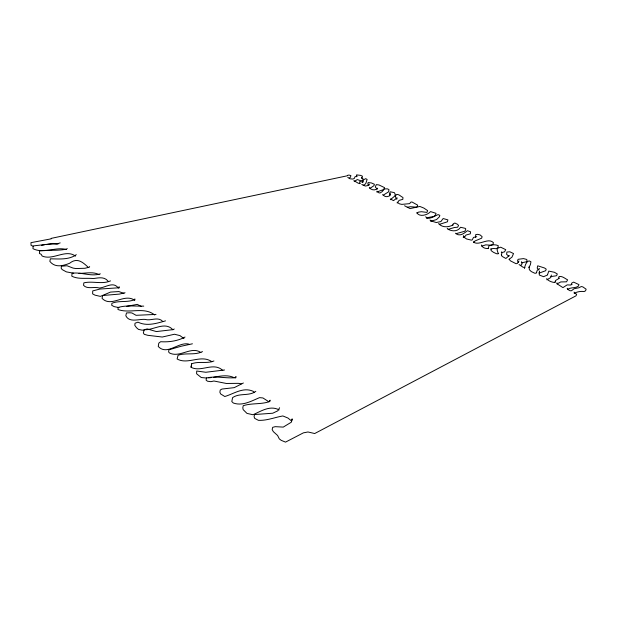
<?xml version="1.0" encoding="UTF-8"?>
<svg xmlns="http://www.w3.org/2000/svg" width="617" height="617" viewBox="0 0 617 617"><rect width="100%" height="100%" fill="white"/><g stroke="black" fill="none" stroke-linecap="round" stroke-linejoin="round"><path stroke-width="0.93" d="M551.397 275.028L550.765 277.557L546.839 279.817M119.004 288.108L119.15 286.774L118.719 287.615L117.292 287.884L99.969 289.041L92.727 290.892L92.627 293.877L95.033 295.165L100.363 296.384L110.512 292.08L118.888 291.556L123.955 293.445M134.73 300.294L134.892 298.952L134.359 299.739C127.164 302.746 119.12 300.325 111.916 303.248L111.7 305.292L114.16 306.618L118.934 307.613M524.458 268.457C524.874 265.511 527.296 258.484 530.944 261.762L530.404 264.593L528.908 267.647M222.822 370.501C213.567 361.554 200.972 372.66 191.069 367.277L191.27 365.981M191.409 365.141L191.609 363.845C198.689 360.96 206.826 363.945 213.945 360.976M191.069 367.277L191.609 363.845M556.997 282.802L556.85 283.673L562.951 287.622L567.146 284.877L570.679 285.054L572.098 284.337M353.865 180.58L358.261 183.241L360.274 183.565M235.694 377.99L235.956 376.571L235.54 377.666C225.853 378.63 216.012 375.691 206.464 377.982L206.101 380.141L207.52 381.221L210.921 381.676L213.922 381.005L226.354 383.465L238.378 383.342L241.262 383.859M269.791 401.628L270.092 400.194L269.166 401.69C260.868 404.567 251.559 402.955 243.229 405.701L242.805 407.891L243.175 409.626L246.954 413.382L252.985 414.74C261.253 411.13 270.038 405.045 279.154 409.896M362.472 182.323L363.59 179.794L365.696 178.668L367.107 179.416L365.858 183.349L364.392 184.923L363.182 185.308M60.188 242.89L56.718 244.016L48.681 244.147L34.12 245.813L33.195 246.09L32.94 248.674C43.815 254.165 56.17 246.368 66.536 249.561M396.777 199.299L397.147 197.841L393.515 200.618L390.438 199.006M452.778 225.336L453.21 223.84L454.852 223.03L457.49 224.287L458.57 225.475L457.613 227.233L454.451 227.496L448.258 229.316M488.078 248.636L489.034 245.782C491.903 244.656 495.459 244.317 498.297 245.705L497.834 247.887L496.006 248.69L493.076 248.458L490.962 249.075M501.359 254.998L501.852 253.448L501.42 251.844M536.366 272.706L537.268 270.238L539.597 268.611M547.595 274.465L548.806 271.102L554.398 272.274L557.274 273.956L556.719 275.514L556.048 275.83L550.842 276.593M555.022 282.062L555.585 280.48L559.611 278.082M558.501 278.043L559.056 276.485C562.334 275.93 564.887 278.468 567.601 279.848L566.522 281.822L560.791 281.938L557.097 283.905M571.234 284.607L571.812 283.033L573.625 282.123L578.947 284.614L578.36 286.188C575.299 288.447 570.91 287.052 567.601 289.365M363.189 181.722L363.035 182.115L359.688 181.583L359.688 183.673M89.65 266.536L89.388 267.176L85.007 268.264L75.876 268.557L73.107 268.094L67.006 265.75L61.345 266.228L61.199 268.218L62.116 269.544L66.366 271.873L73.701 273.238M518.997 260.999L517.262 263.505L516.051 263.698L510.514 260.891L509.056 259.225M279.617 407.729L277.804 410.814L272.729 413.228L254.528 414.539L254.081 416.737L254.728 418.403L258.43 420.331C266.906 420.74 274.789 417.339 282.856 415.958L287.923 418.025L291.664 421.064L292.157 418.881L291.317 422.205L283.249 427.103L275.251 426.663L272.645 427.357L272.174 429.571L273.346 431.653L277.611 435.494L279.293 438.888L281.213 440.345L285.532 442.119L303.394 432.849L307.983 431.977L314.701 433.535L576.054 295.805L576.656 294.201L574.759 293.26L574.034 292.111M76.307 254.667C68.988 260.042 59.024 258.909 50.378 258.824L49.838 261.369C54.982 268.002 62.841 265.935 69.59 263.282C77.079 257.304 82.501 261.893 88.354 267.439M390.306 199.715L394.703 196.144L395.25 194.301L394.332 192.62L390.26 191.802L389.504 193.483L390.121 195.242L390.484 193.792L389.304 196.013L386.936 196.684L385.147 196.437L382.463 194.694M417.053 213.436L418.388 212.14L421.426 211.716L426.949 212.395L427.62 210.613L423.871 208.083L419.876 206.464L410.074 208.608L404.559 205.762M67.222 248.489L66.613 249.083C57.713 251.034 48.45 249.738 39.55 250.888L39.419 253.464L41.177 254.304L42.126 256.016C52.738 260.783 65.764 248.682 75.505 256.132M349.261 178.22L350.549 176.994L350.872 175.567L348.944 175.058L347.464 175.375M361.67 178.452L362.48 176.231L360.69 175.382L356.557 174.889L356.526 176.794M397.186 203.032L399.13 200.378L402.862 199.322L402.94 197.455C400.718 196.607 398.921 193.761 396.261 194.594L395.374 196.592L396.407 198.697M498.621 253.332L497.996 253.872L496.438 253.695L493.438 252.299L491.14 250.641L490.939 248.782M185.023 337.036C177.765 341.062 168.904 342.25 160.644 341.71L158.8 343.145L158.245 346.476C167.138 355.97 178.568 341.448 188.933 344.124M536.736 272.56L535.903 273.231L534.661 273.192L531.299 271.573L529.394 269.76L529.07 266.853M354.197 181.622L357.274 179.57L360.806 180.758L362.58 180.465L363.027 178.76L361.601 177.665M453.025 224.858C448.814 227.48 441.903 227.773 438.594 223.508M376.779 192.01L383.62 189.542L384.576 187.637L378.977 184.969L376.301 184.606L375.29 186.982L377.242 189.164M509.326 255.469L505.871 258.477L502.061 256.363L501.336 254.651M174.256 328.984L173.215 329.617L156.348 331.568L147.216 328.915L144.193 329.763L143.345 332.902L144.231 334.314L147.741 335.301L162.271 337.029L174.488 334.237L179.948 335.609L183.982 338.579M574.172 293.276C577.072 291.795 580.852 291.023 584.083 291.571L585.556 290.8L586.15 289.219L582.841 286.89L581.291 286.535L578.908 287.761L574.118 288.725L571.489 290.738L570.154 290.754L568.28 289.712L567.17 288.293M377.658 188.185C375.452 190.83 371.419 190.252 369.375 187.645L369.359 187.337M473.532 242.55L475.021 240.962L481.661 238.17L482.124 236.658L480.08 234.915L477.62 234.344L475.738 234.591L475.545 237.237M383.55 194.972L388.617 191.81L388.965 189.566L387.453 188.864L384.453 188.895L382.108 191.679L379.995 193.013L378.522 192.666L376.918 191.154M520.447 265.395L521.589 264.801L522.113 263.243L521.504 261.716M255.831 391.332C248.983 396.484 239.55 392.682 232.578 397.641L231.807 401.567L233.326 403.017C242.45 406.279 251.35 401.05 259.556 397.633L262.942 397.957L268.896 401.798M243.383 382.987L234.252 387.638L221.966 389.049L220.254 390.029L219.868 392.204L220.624 393.924L224.789 396.515C234.02 393.762 243.283 386.728 253.232 391.34L254.32 392.412M347.456 175.752L51.118 238.386M125.043 292.743L119.382 294.101L102.576 295.512L102.067 298.373C111.322 307.829 123.924 293.168 134.321 300.055M555.477 281.954L554.359 282.493C551.529 282.108 548.42 280.928 546.616 278.653M509.172 259.194L511.971 257.142L513.537 253.572L509.835 251.782L506.927 252.044L506.58 254.312L508.848 256.294M547.626 274.958L543.569 276.686L539.266 275.02L539.497 271.611L538.949 273.177L545.683 270.716L546.222 269.159L544.556 268.002L537.731 265.804L537.191 268.079L539.057 270.169M369.853 188.424L374.018 185.655L374.357 184.221L371.38 182.94L368.141 182.547L367.801 183.982L368.85 185.455L369.197 184.013L367.624 185.632L365.295 186.064L361.778 184.414M481.823 246.183L485.803 244.849L491.047 245.242L492.79 244.594L493.484 242.712C488.548 237.599 480.998 244.733 474.974 242.897L473.409 241.756M501.343 252.631L504.49 251.883L505.739 249.669L500.672 247.186L497.557 248.289L497.071 249.816L498.073 253.032M165.518 320.855C156.656 323.37 146.823 326.563 137.984 322.159L135.046 323.223L134.799 325.306L136.473 327.681L138.493 329.401L142.188 330.164L144.71 329.871M439.211 224.403L447.448 221.812L447.857 219.86L443.137 218.534L440.924 221.549L436.258 222.529L431.322 221.033L430.01 220.038M202.499 351.59C194.741 355.515 185.879 352.484 178.058 355.269L177.118 358.978C187.984 365.164 200.941 354.011 211.916 361.732M110.528 280.889C101.952 284.622 92.589 280.743 83.835 282.864L83.55 285.332C87.244 289.581 94.447 286.365 99.399 288.046C105.669 287.499 113.497 281.051 118.325 288.108M455.971 233.704L464.632 231.29L465.341 230.457L465.789 228.953L465.233 228.352L460.552 227.257C457.752 231.915 451.343 231.583 447.325 228.745L447.302 228.259M407.243 207.281L410.32 206.726L416.498 207.142L417.308 206.626L417.701 205.16L411.932 201.952L410.714 202.206L409.68 203.641L401.837 204.381L399.469 203.857L397.147 202.237M426.532 217.84L433.797 216.444L435.54 214.994L436.034 213.343L430.55 211.585C427.735 215.109 419.113 217.508 416.791 212.518M192.427 343.8L181.051 346.268L168.919 349.785L168.618 351.906L169.428 352.932C179.771 358.323 191.339 345.659 200.911 352.569M357.274 176.169L355.014 176.755L354.328 178.406L352.916 179.069L350.001 178.799L347.78 177.372M126.794 306.34L137.236 304.382L141.44 306.502M100.332 273.84C90.915 276.902 81.475 271.927 72.12 273.215L71.773 276.154C78.205 279.555 86.311 277.75 93.383 278.568C98.465 277.889 104.25 276.393 108.021 281.097M521.55 262.819L526.525 261.755L527.049 260.212L526.687 259.433L523.486 258.608L518.072 259.317L517.555 260.868L518.481 262.557M145.558 329.771C154.597 329.486 165.41 321.488 172.86 329.717M213.629 377.242C220.292 376.015 227.982 374.511 234.283 377.758M476.748 236.704L473.509 237.429L472.128 239.998L471.241 240.106L466.506 238.949L463.475 236.789L463.683 235.802L463.228 237.321L465.511 236.018L465.904 235.069L470.293 233.866L470.578 231.815L467.416 230.689C464.323 233.249 460.066 236.751 456.056 233.712L455.824 233.187M524.897 267.655L522.977 267.184L519.059 264.539M51.211 238.833L30.958 242.666L31.066 245.419L33.164 246.16M224.557 369.976L205.808 372.267L196.707 371.018L196.615 373.786L201.265 377.527L206.703 378.051M430.589 221.233L436.543 219.598L439.397 216.798L439.813 215.325L438.062 214.577C434.43 216.274 431.19 218.588 426.933 218.395L425.738 216.706M41.547 245.304L44.355 244.841M46.074 244.617L52.985 243.414L58.129 243.977M208.438 377.874L211.045 377.612M488.433 248.481C485.78 248.774 482.232 247.949 481.445 245.011M143.753 306.117C135.262 306.333 126.47 305.022 118.186 307.436L117.963 309.495C129.485 313.899 144.116 306.348 154.705 315.009M156.016 314.415L136.048 315.31L131.969 312.973L130.033 312.773L126.454 312.942L125.822 315.781C129.423 323.046 138.894 318.842 145.172 319.405C151.057 321.21 157.829 316.228 162.711 321.395M78.937 273.331C85.624 273.516 92.889 271.31 99.098 274.634"/></g></svg>
